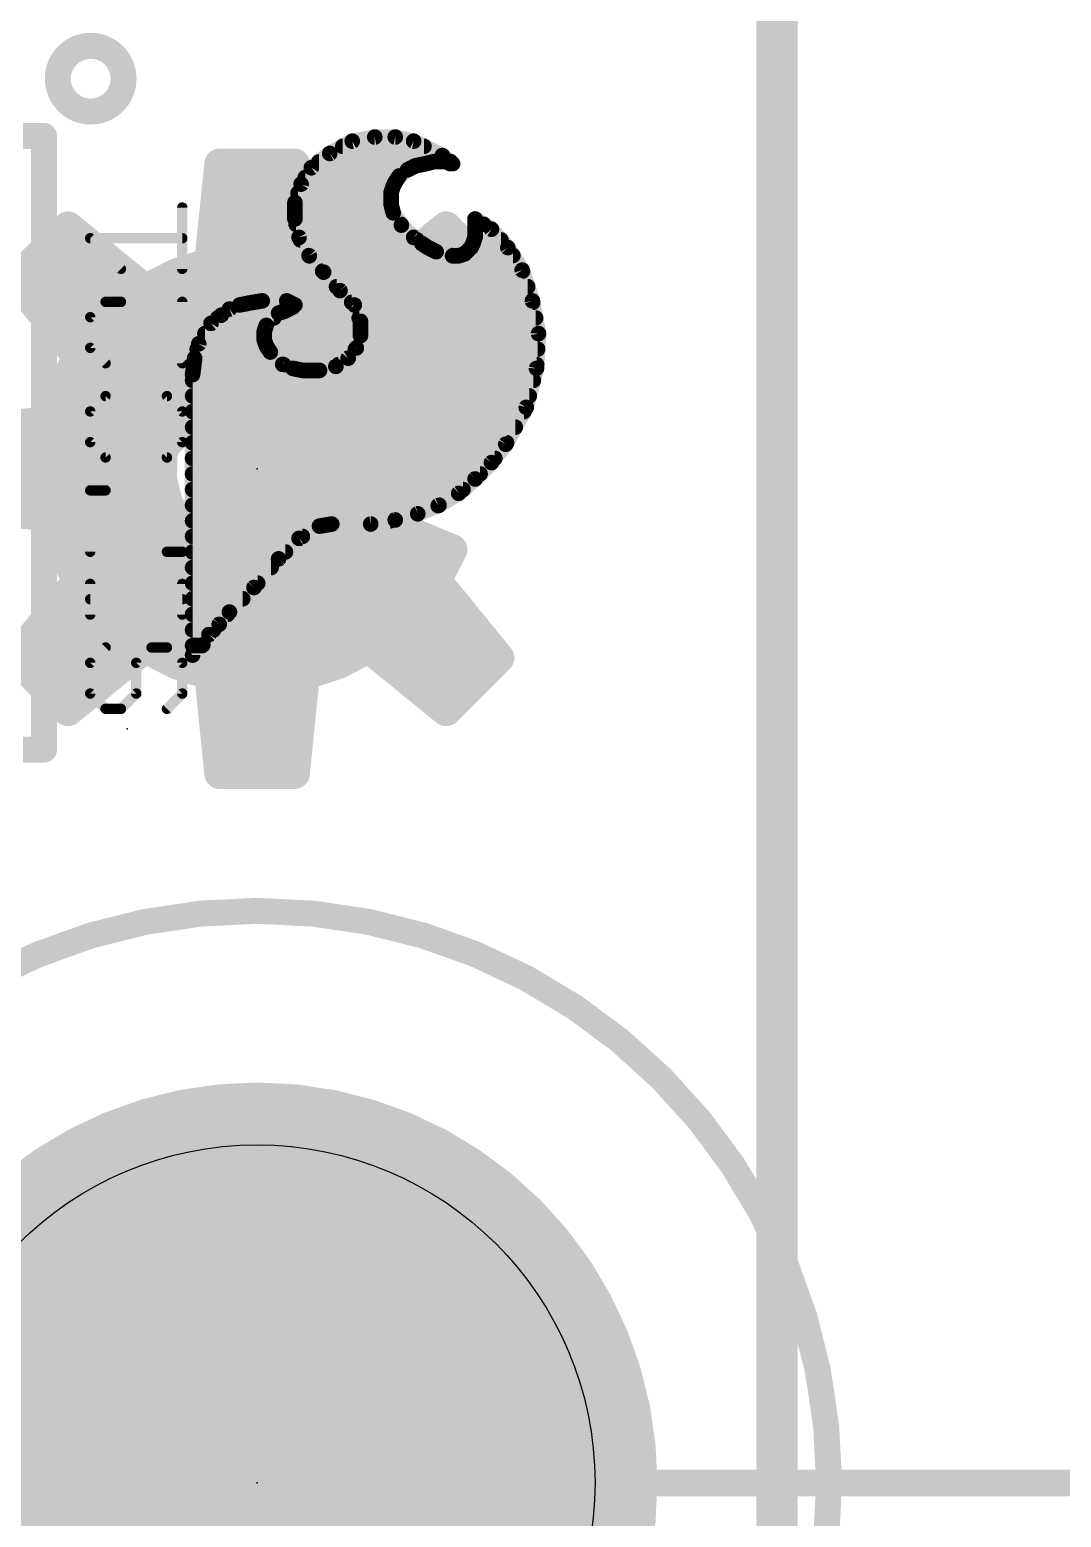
# Model space of a CAD drawing. Extents: x -33 to 74, y -9 to 23.
# Drawn here: x 11.59 to 16.63, y 2.37 to 9.64 of the extents above; entities that cross this region are included whole.
import ezdxf

# ---------------------------------------------------------------- set-up
doc = ezdxf.new("R2010")
doc.units = 0
for name, color, linetype in [('20', 53, 'CONTINUOUS'), ('21', 41, 'CONTINUOUS'), ('22', 40, 'CONTINUOUS'), ('23', 53, 'CONTINUOUS'), ('24', 53, 'CONTINUOUS'), ('27', 253, 'CONTINUOUS'), ('29', 253, 'CONTINUOUS'), ('30', 253, 'CONTINUOUS'), ('39', 12, 'CONTINUOUS'), ('41', 12, 'CONTINUOUS'), ('42', 132, 'CONTINUOUS'), ('47', 253, 'CONTINUOUS')]:
    doc.layers.add(name, color=color, linetype=linetype)

msp = doc.modelspace()

# ---------------------------------------------------------------- linework, layer by layer
at = {"layer": '20', "const_width": 0.2032}
msp.add_lwpolyline([(15.24, 0), (15.24, 15.24)], dxfattribs=at)
at = {"layer": '20'}
msp.add_circle((12.7, 2.54), 1.651, dxfattribs=at)
at = {"layer": '21'}
for points, const_width in [([(11.8872, 9.2374, 1), (11.8872, 9.5586, 1), (11.8872, 9.2374)], 0.127), ([(11.6904, 9.1186, 1), (11.6268, 9.1186)], 0.0635), ([(11.6586, 9.0869, 1), (11.6586, 9.1504)], 0.0635), ([(13.1188, 9.0869, 1), (13.1188, 9.0488)], 0.0381), ([(13.1616, 9.1117, 1), (13.1684, 9.0743)], 0.0381), ([(13.1741, 9.0763, 1), (13.1559, 9.1097)], 0.0381), ([(13.275, 9.1321, 1), (13.275, 9.094)], 0.0381), ([(13.2784, 9.0943, 1), (13.2716, 9.1317)], 0.0381), ([(13.3791, 9.1316, 1), (13.3709, 9.0944)], 0.0381), ([(13.375, 9.094, 1), (13.375, 9.1321)], 0.0381), ([(13.4735, 9.11, 1), (13.4565, 9.076)], 0.0381), ([(13.4609, 9.0744, 1), (13.4691, 9.1116)], 0.0381), ([(13.5154, 9.0488, 1), (13.5154, 9.0869)], 0.0381), ([(13.0018, 9.0107, 1), (13.0018, 8.9726)], 0.0381), ([(13.0459, 9.0497, 1), (13.0641, 9.0163)], 0.0381), ([(13.0667, 9.018, 1), (13.0433, 9.048)], 0.0381), ([(13.4713, 8.9917, 1), (13.4787, 8.9543)], 0.0381), ([(13.4835, 8.956, 1), (13.4665, 8.99)], 0.0381), ([(13.5204, 9.0015, 1), (13.5296, 8.9645)], 0.0381), ([(13.5287, 8.9643, 1), (13.5213, 9.0017)], 0.0381), ([(13.565, 9.0121, 1), (13.565, 8.974)], 0.0381), ([(13.5594, 8.9726, 1), (13.5594, 9.0107)], 0.0381), ([(13.5696, 8.9745, 1), (13.5604, 9.0115)], 0.0381), ([(13.6164, 9.0382, 1), (13.5936, 9.0078)], 0.0381), ([(13.5965, 9.006, 1), (13.6135, 9.04)], 0.0381), ([(13.6335, 9.01, 1), (13.6165, 8.976)], 0.0381), ([(13.6278, 9.0107, 1), (13.6278, 8.9726)], 0.0381), ([(13.625, 8.974, 1), (13.625, 9.0121)], 0.0381), ([(13.6585, 9.0065, 1), (13.6315, 8.9795)], 0.0381), ([(13.645, 9.0021, 1), (13.645, 8.964)], 0.0381), ([(13.6336, 8.9778, 1), (13.6564, 9.0082)], 0.0381), ([(13.6365, 8.966, 1), (13.6535, 9)], 0.0381), ([(13.6415, 8.9695, 1), (13.6685, 8.9965)], 0.0381), ([(13.6464, 8.9726, 1), (13.6464, 9.0107)], 0.0381), ([(13.655, 8.964, 1), (13.655, 9.0021)], 0.0381), ([(12.9352, 8.9345, 1), (12.9352, 8.8963)], 0.0381), ([(12.9533, 8.978, 1), (12.9767, 8.948)], 0.0381), ([(12.9812, 8.9529, 1), (12.9488, 8.9731)], 0.0381), ([(13.3836, 8.9382, 1), (13.4064, 8.9078)], 0.0381), ([(13.4109, 8.9124, 1), (13.3791, 8.9336)], 0.0381), ([(13.3899, 8.8963, 1), (13.3899, 8.9345)], 0.0381), ([(13.4265, 8.97, 1), (13.4435, 8.936)], 0.0381), ([(13.4464, 8.9378, 1), (13.4236, 8.9682)], 0.0381), ([(12.9004, 8.8582, 1), (12.9004, 8.8201)], 0.0381), ([(12.8988, 8.8931, 1), (12.9312, 8.8729)], 0.0381), ([(12.9331, 8.877, 1), (12.8969, 8.889)], 0.0381), ([(13.3369, 8.849, 1), (13.3731, 8.837)], 0.0381), ([(13.3741, 8.843, 1), (13.336, 8.843)], 0.0381), ([(13.348, 8.8815, 1), (13.382, 8.8645)], 0.0381), ([(13.3831, 8.867, 1), (13.3469, 8.879)], 0.0381), ([(13.355, 8.8201, 1), (13.355, 8.8582)], 0.0381), ([(13.3591, 8.9036, 1), (13.3909, 8.8824)], 0.0381), ([(13.392, 8.8845, 1), (13.358, 8.9015)], 0.0381), ([(12.904, 8.793, 1), (12.8659, 8.793)], 0.0381), ([(12.8669, 8.799, 1), (12.9031, 8.787)], 0.0381), ([(12.885, 8.782, 1), (12.885, 8.7439)], 0.0381), ([(13.3735, 8.7876, 1), (13.3365, 8.7784)], 0.0381), ([(13.336, 8.783, 1), (13.3741, 8.783)], 0.0381), ([(13.36, 8.7439, 1), (13.36, 8.782)], 0.0381), ([(12.8659, 8.713, 1), (12.904, 8.713)], 0.0381), ([(12.9036, 8.7171, 1), (12.8664, 8.7089)], 0.0381), ([(12.8908, 8.7058, 1), (12.8908, 8.6677)], 0.0381), ([(13.3809, 8.7536, 1), (13.3491, 8.7324)], 0.0381), ([(13.3465, 8.7384, 1), (13.3835, 8.7476)], 0.0381), ([(13.4185, 8.6965, 1), (13.3915, 8.6695)], 0.0381), ([(13.4025, 8.6677, 1), (13.4025, 8.7058)], 0.0381), ([(13.7751, 8.7292, 1), (13.7549, 8.6968)], 0.0381), ([(13.765, 8.7058, 1), (13.765, 8.6677)], 0.0381), ([(13.7841, 8.713, 1), (13.746, 8.713)], 0.0381), ([(13.8069, 8.6677, 1), (13.8069, 8.7058)], 0.0381), ([(12.9217, 8.6323, 1), (12.8883, 8.6137)], 0.0381), ([(12.8864, 8.6189, 1), (12.9236, 8.6271)], 0.0381), ([(12.9119, 8.6296, 1), (12.9119, 8.5915)], 0.0381), ([(13.3891, 8.6724, 1), (13.4209, 8.6936)], 0.0381), ([(13.4764, 8.6382, 1), (13.4536, 8.6078)], 0.0381), ([(13.4515, 8.6095, 1), (13.4785, 8.6365)], 0.0381), ([(13.4815, 8.5915, 1), (13.4815, 8.6296)], 0.0381), ([(13.7609, 8.6296, 1), (13.7609, 8.5915)], 0.0381), ([(13.7831, 8.617, 1), (13.7469, 8.629)], 0.0381), ([(13.8592, 8.6757, 1), (13.8308, 8.6503)], 0.0381), ([(13.8349, 8.6468, 1), (13.8551, 8.6792)], 0.0381), ([(13.8916, 8.5915, 1), (13.8916, 8.6296)], 0.0381), ([(12.9542, 8.5534, 1), (12.9542, 8.5153)], 0.0381), ([(13.5156, 8.6089, 1), (13.4944, 8.5771)], 0.0381), ([(13.4936, 8.5778, 1), (13.5164, 8.6082)], 0.0381), ([(13.5435, 8.59, 1), (13.5265, 8.556)], 0.0381), ([(13.5244, 8.5571, 1), (13.5456, 8.5889)], 0.0381), ([(13.5796, 8.5715, 1), (13.5704, 8.5345)], 0.0381), ([(13.5665, 8.536, 1), (13.5835, 8.57)], 0.0381), ([(13.6494, 8.5153, 1), (13.6494, 8.5534)], 0.0381), ([(13.6892, 8.5534, 1), (13.6892, 8.5153)], 0.0381), ([(13.7015, 8.5565, 1), (13.7285, 8.5295)], 0.0381), ([(13.721, 8.5249, 1), (13.709, 8.5611)], 0.0381), ([(13.728, 8.5815, 1), (13.762, 8.5645)], 0.0381), ([(13.7585, 8.5595, 1), (13.7315, 8.5865)], 0.0381), ([(13.7369, 8.599, 1), (13.7731, 8.587)], 0.0381), ([(13.772, 8.5845, 1), (13.738, 8.6015)], 0.0381), ([(13.746, 8.623, 1), (13.7841, 8.623)], 0.0381), ([(13.9411, 8.5832, 1), (13.9089, 8.5628)], 0.0381), ([(13.9108, 8.5603, 1), (13.9392, 8.5857)], 0.0381), ([(13.9496, 8.5153, 1), (13.9496, 8.5534)], 0.0381), ([(12.9693, 8.5455, 1), (12.9407, 8.5205)], 0.0381), ([(12.9383, 8.5237, 1), (12.9717, 8.5423)], 0.0381), ([(13.655, 8.5521, 1), (13.655, 8.514)], 0.0381), ([(13.6504, 8.5145, 1), (13.6596, 8.5515)], 0.0381), ([(13.679, 8.5511, 1), (13.691, 8.5149)], 0.0381), ([(13.685, 8.514, 1), (13.685, 8.5521)], 0.0381), ([(14.0131, 8.469, 1), (13.9769, 8.457)], 0.0381), ([(13.0205, 8.4772, 1), (13.0205, 8.4391)], 0.0381), ([(13.0392, 8.4657, 1), (13.0108, 8.4403)], 0.0381), ([(13.0107, 8.4405, 1), (13.0393, 8.4655)], 0.0381), ([(13.9789, 8.4528, 1), (14.0111, 8.4732)], 0.0381), ([(13.9966, 8.4391, 1), (13.9966, 8.4772)], 0.0381), ([(13.0881, 8.401, 1), (13.0881, 8.3629)], 0.0381), ([(13.1185, 8.3765, 1), (13.0915, 8.3495)], 0.0381), ([(13.0908, 8.3503, 1), (13.1192, 8.3757)], 0.0381), ([(14.022, 8.3629, 1), (14.022, 8.401)], 0.0381), ([(12.5579, 8.2907, 1), (12.5721, 8.2553)], 0.0381), ([(12.5764, 8.2578, 1), (12.5536, 8.2882)], 0.0381), ([(12.6113, 8.3117, 1), (12.6187, 8.2743)], 0.0381), ([(12.6221, 8.2753, 1), (12.6079, 8.3107)], 0.0381), ([(12.6619, 8.3218, 1), (12.6681, 8.2842)], 0.0381), ([(12.6687, 8.2843, 1), (12.6613, 8.3217)], 0.0381), ([(12.6818, 8.3248, 1), (12.6818, 8.2867)], 0.0381), ([(12.725, 8.3321, 1), (12.725, 8.294)], 0.0381), ([(12.7281, 8.2942, 1), (12.7219, 8.3318)], 0.0381), ([(12.799, 8.2711, 1), (12.811, 8.2349)], 0.0381), ([(12.8185, 8.2395, 1), (12.7915, 8.2665)], 0.0381), ([(12.8265, 8.28, 1), (12.8435, 8.246)], 0.0381), ([(12.8535, 8.33, 1), (12.8365, 8.296)], 0.0381), ([(12.841, 8.2449, 1), (12.829, 8.2811)], 0.0381), ([(12.845, 8.294, 1), (12.845, 8.3321)], 0.0381), ([(12.8615, 8.2965, 1), (12.8885, 8.2695)], 0.0381), ([(12.8594, 8.2867, 1), (12.8594, 8.3248)], 0.0381), ([(12.8835, 8.266, 1), (12.8665, 8.3)], 0.0381), ([(12.8985, 8.2795, 1), (12.8715, 8.3065)], 0.0381), ([(12.8765, 8.276, 1), (12.8935, 8.31)], 0.0381), ([(13.1622, 8.3248, 1), (13.1622, 8.2867)], 0.0381), ([(13.1928, 8.2997, 1), (13.1572, 8.2863)], 0.0381), ([(13.1615, 8.2795, 1), (13.1885, 8.3065)], 0.0381), ([(14.0637, 8.3165, 1), (14.0263, 8.3095)], 0.0381), ([(14.0269, 8.307, 1), (14.0631, 8.319)], 0.0381), ([(14.0464, 8.2867, 1), (14.0464, 8.3248)], 0.0381), ([(12.4631, 8.2179, 1), (12.4869, 8.1881)], 0.0381), ([(12.4913, 8.1932, 1), (12.4587, 8.2128)], 0.0381), ([(12.5083, 8.2486, 1), (12.5083, 8.2105)], 0.0381), ([(12.5136, 8.2582, 1), (12.5364, 8.2278)], 0.0381), ([(12.5369, 8.2281, 1), (12.5131, 8.2579)], 0.0381), ([(12.7315, 8.2065, 1), (12.7585, 8.1795)], 0.0381), ([(12.7631, 8.187, 1), (12.7269, 8.199)], 0.0381), ([(12.7816, 8.2105, 1), (12.7816, 8.2486)], 0.0381), ([(13.1988, 8.2486, 1), (13.1988, 8.2105)], 0.0381), ([(13.2241, 8.213, 1), (13.186, 8.213)], 0.0381), ([(13.1872, 8.2063, 1), (13.2228, 8.2197)], 0.0381), ([(14.0606, 8.2105, 1), (14.0606, 8.2486)], 0.0381), ([(12.4333, 8.0978, 1), (12.3967, 8.1082)], 0.0381), ([(12.4452, 8.1724, 1), (12.4452, 8.1343)], 0.0381), ([(12.7541, 8.163, 1), (12.716, 8.163)], 0.0381), ([(12.7169, 8.169, 1), (12.7531, 8.157)], 0.0381), ([(12.7531, 8.129, 1), (12.7169, 8.117)], 0.0381), ([(12.716, 8.123, 1), (12.7541, 8.123)], 0.0381), ([(12.735, 8.1343, 1), (12.735, 8.1724)], 0.0381), ([(13.205, 8.1724, 1), (13.205, 8.1343)], 0.0381), ([(13.186, 8.143, 1), (13.2241, 8.143)], 0.0381), ([(13.2231, 8.137, 1), (13.1869, 8.149)], 0.0381), ([(14.094, 8.1519, 1), (14.056, 8.1541)], 0.0381), ([(14.0563, 8.1495, 1), (14.0937, 8.1565)], 0.0381), ([(14.0749, 8.1343, 1), (14.0749, 8.1724)], 0.0381), ([(12.4139, 8.0306, 1), (12.3761, 8.0354)], 0.0381), ([(12.4076, 8.0963, 1), (12.4076, 8.0582)], 0.0381), ([(12.3987, 8.1128, 1), (12.4313, 8.0932)], 0.0381), ([(12.7609, 8.1036, 1), (12.7291, 8.0824)], 0.0381), ([(12.7269, 8.087, 1), (12.7631, 8.099)], 0.0381), ([(12.7785, 8.0765, 1), (12.7515, 8.0495)], 0.0381), ([(12.7491, 8.0524, 1), (12.7809, 8.0736)], 0.0381), ([(12.7555, 8.0582, 1), (12.7555, 8.0963)], 0.0381), ([(13.1301, 8.0449, 1), (13.1599, 8.0211)], 0.0381), ([(13.1556, 8.0171, 1), (13.1344, 8.0489)], 0.0381), ([(13.1804, 8.0963, 1), (13.1804, 8.0582)], 0.0381), ([(13.1669, 8.089, 1), (13.2031, 8.077)], 0.0381), ([(13.1999, 8.0711, 1), (13.1701, 8.0949)], 0.0381), ([(14.0705, 8.0582, 1), (14.0705, 8.0963)], 0.0381), ([(12.391, 8.0201, 1), (12.391, 7.982)], 0.0381), ([(12.3767, 8.0382, 1), (12.4133, 8.0278)], 0.0381), ([(12.8321, 8.0207, 1), (12.8179, 7.9853)], 0.0381), ([(12.8115, 7.9895, 1), (12.8385, 8.0165)], 0.0381), ([(12.83, 7.982, 1), (12.83, 8.0201)], 0.0381), ([(12.8787, 8.0017, 1), (12.8713, 7.9643)], 0.0381), ([(12.8679, 7.9653, 1), (12.8821, 8.0007)], 0.0381), ([(12.925, 7.9921, 1), (12.925, 7.954)], 0.0381), ([(12.9213, 7.9543, 1), (12.9287, 7.9917)], 0.0381), ([(13.0004, 7.9915, 1), (13.0096, 7.9545)], 0.0381), ([(13.005, 7.954, 1), (13.005, 7.9921)], 0.0381), ([(13.0744, 8.0089, 1), (13.0956, 7.9771)], 0.0381), ([(13.097, 8.0201, 1), (13.097, 7.982)], 0.0381), ([(13.0896, 7.9745, 1), (13.0804, 8.0115)], 0.0381), ([(14.046, 7.9841, 1), (14.084, 7.9819)], 0.0381), ([(14.0834, 7.9782, 1), (14.0466, 7.9878)], 0.0381), ([(14.0661, 7.982, 1), (14.0661, 8.0201)], 0.0381), ([(12.404, 7.953, 1), (12.3659, 7.953)], 0.0381), ([(12.3661, 7.9554, 1), (12.4039, 7.9506)], 0.0381), ([(12.385, 7.9439, 1), (12.385, 7.9058)], 0.0381), ([(14.0497, 7.9058, 1), (14.0497, 7.9439)], 0.0381), ([(12.385, 7.8677, 1), (12.385, 7.8296)], 0.0381), ([(14.0296, 7.8296, 1), (14.0296, 7.8677)], 0.0381), ([(12.385, 7.7915, 1), (12.385, 7.7534)], 0.0381), ([(13.9966, 7.7978, 1), (14.0334, 7.7882)], 0.0381), ([(14.0317, 7.7837, 1), (13.9983, 7.8023)], 0.0381), ([(14.0036, 7.7534, 1), (14.0036, 7.7915)], 0.0381), ([(12.385, 7.7153, 1), (12.385, 7.6772)], 0.0381), ([(13.9612, 7.6772, 1), (13.9612, 7.7153)], 0.0381), ([(12.385, 7.6391, 1), (12.385, 7.601)], 0.0381), ([(13.8983, 7.6223, 1), (13.9317, 7.6037)], 0.0381), ([(13.93, 7.6013, 1), (13.9, 7.6247)], 0.0381), ([(13.9189, 7.601, 1), (13.9189, 7.6391)], 0.0381), ([(12.385, 7.5629, 1), (12.385, 7.5248)], 0.0381), ([(13.8585, 7.5095, 1), (13.8315, 7.5365)], 0.0381), ([(13.8612, 7.5248, 1), (13.8612, 7.5629)], 0.0381), ([(12.385, 7.4867, 1), (12.385, 7.4486)], 0.0381), ([(13.7896, 7.4486, 1), (13.7896, 7.4867)], 0.0381), ([(13.83, 7.5347, 1), (13.86, 7.5113)], 0.0381), ([(12.385, 7.4104, 1), (12.385, 7.3723)], 0.0381), ([(13.6948, 7.3567, 1), (13.6752, 7.3893)], 0.0381), ([(13.706, 7.3723, 1), (13.706, 7.4104)], 0.0381), ([(13.7515, 7.4565, 1), (13.7785, 7.4295)], 0.0381), ([(13.7775, 7.4287, 1), (13.7525, 7.4573)], 0.0381), ([(12.385, 7.3342, 1), (12.385, 7.2961)], 0.0381), ([(13.5752, 7.3293, 1), (13.5948, 7.2967)], 0.0381), ([(13.5921, 7.2953, 1), (13.5779, 7.3307)], 0.0381), ([(13.5887, 7.2961, 1), (13.5887, 7.3342)], 0.0381), ([(13.6725, 7.3873, 1), (13.6975, 7.3587)], 0.0381), ([(12.385, 7.2581, 1), (12.385, 7.22)], 0.0381), ([(13.351, 7.22, 1), (13.351, 7.2581)], 0.0381), ([(13.37, 7.2614, 1), (13.38, 7.2246)], 0.0381), ([(13.3781, 7.2242, 1), (13.3719, 7.2618)], 0.0381), ([(13.4779, 7.2907, 1), (13.4921, 7.2553)], 0.0381), ([(13.49, 7.2546, 1), (13.48, 7.2914)], 0.0381), ([(12.385, 7.1819, 1), (12.385, 7.1438)], 0.0381), ([(12.9213, 7.1438, 1), (12.9213, 7.1819)], 0.0381), ([(13.0019, 7.2318, 1), (13.0081, 7.1942)], 0.0381), ([(13.0148, 7.1967, 1), (12.9952, 7.2293)], 0.0381), ([(13.065, 7.2421, 1), (13.065, 7.204)], 0.0381), ([(13.0681, 7.2042, 1), (13.0619, 7.2418)], 0.0381), ([(13.2519, 7.2418, 1), (13.2581, 7.2042)], 0.0381), ([(13.255, 7.204, 1), (13.255, 7.2421)], 0.0381), ([(12.385, 7.1057, 1), (12.385, 7.0676)], 0.0381), ([(12.8386, 7.0676, 1), (12.8386, 7.1057)], 0.0381), ([(12.8952, 7.1693, 1), (12.9148, 7.1367)], 0.0381), ([(12.9185, 7.1395, 1), (12.8915, 7.1665)], 0.0381), ([(12.385, 7.0295, 1), (12.385, 6.9914)], 0.0381), ([(12.7685, 6.9914, 1), (12.7685, 7.0295)], 0.0381), ([(12.7915, 7.0665, 1), (12.8185, 7.0395)], 0.0381), ([(12.8195, 7.0406, 1), (12.7905, 7.0654)], 0.0381), ([(12.385, 6.9533, 1), (12.385, 6.9152)], 0.0381), ([(12.6705, 6.9254, 1), (12.6995, 6.9006)], 0.0381), ([(12.6985, 6.8995, 1), (12.6715, 6.9265)], 0.0381), ([(12.7032, 6.9152, 1), (12.7032, 6.9533)], 0.0381), ([(12.385, 6.8771, 1), (12.385, 6.839)], 0.0381), ([(12.5796, 6.7808, 1), (12.5504, 6.8052)], 0.0381), ([(12.63, 6.839, 1), (12.63, 6.8771)], 0.0381), ([(12.385, 6.8009, 1), (12.385, 6.7628)], 0.0381), ([(12.5004, 6.7452, 1), (12.5296, 6.7208)], 0.0381), ([(12.5285, 6.7195, 1), (12.5015, 6.7465)], 0.0381), ([(12.5515, 6.8065, 1), (12.5785, 6.7795)], 0.0381), ([(12.5557, 6.7628, 1), (12.5557, 6.8009)], 0.0381), ([(12.385, 6.7247, 1), (12.385, 6.6866)], 0.0381), ([(12.4515, 6.6965, 1), (12.4785, 6.6695)], 0.0381), ([(12.4813, 6.6732, 1), (12.4487, 6.6928)], 0.0381), ([(12.4876, 6.6866, 1), (12.4876, 6.7247)], 0.0381), ([(12.385, 6.6485, 1), (12.385, 6.6104)], 0.0381), ([(12.3715, 6.5965, 1), (12.3985, 6.5695)], 0.0381), ([(12.4187, 6.6428, 1), (12.4513, 6.6232)], 0.0381), ([(12.4485, 6.6195, 1), (12.4215, 6.6465)], 0.0381), ([(12.4314, 6.6104, 1), (12.4314, 6.6485)], 0.0381), ([(12.3659, 6.583, 1), (12.404, 6.583)], 0.0381), ([(11.6586, 6.0897, 1), (11.6586, 6.1532)], 0.0635), ([(11.6268, 6.1214, 1), (11.6904, 6.1214)], 0.0635)]:
    msp.add_lwpolyline(points, format="xyb", dxfattribs=dict(at, const_width=const_width))
for points, const_width in [([(11.6586, 9.1186), (11.557, 9.1186)], 0.127), ([(11.6586, 6.1214), (11.6586, 9.1186)], 0.127), ([(13.165, 9.093), (13.055, 9.033)], 0.0762), ([(13.1188, 9.0678), (13.5154, 9.0678)], 0.0762), ([(13.275, 9.113), (13.165, 9.093)], 0.0762), ([(13.375, 9.113), (13.275, 9.113)], 0.0762), ([(13.465, 9.093), (13.375, 9.113)], 0.0762), ([(13.605, 9.023), (13.465, 9.093)], 0.0762), ([(13.055, 9.033), (12.965, 8.963)], 0.0762), ([(13.0018, 8.9916), (13.5594, 8.9916)], 0.0762), ([(13.435, 8.953), (13.475, 8.973)], 0.0762), ([(13.475, 8.973), (13.525, 8.983)], 0.0762), ([(13.525, 8.983), (13.565, 8.993)], 0.0762), ([(13.565, 8.993), (13.625, 8.993)], 0.0762), ([(13.645, 8.993), (13.605, 9.023)], 0.0762), ([(13.625, 8.993), (13.645, 8.983)], 0.0762), ([(13.6278, 8.9916), (13.6464, 8.9916)], 0.0762), ([(13.655, 8.983), (13.645, 8.993)], 0.0762), ([(13.645, 8.983), (13.655, 8.983)], 0.0762), ([(12.965, 8.963), (12.915, 8.883)], 0.0762), ([(12.9352, 8.9154), (13.3899, 8.9154)], 0.0762), ([(13.375, 8.893), (13.395, 8.923)], 0.0762), ([(13.395, 8.923), (13.435, 8.953)], 0.0762), ([(12.915, 8.883), (12.885, 8.793)], 0.0762), ([(12.9004, 8.8392), (13.355, 8.8392)], 0.0762), ([(13.355, 8.843), (13.365, 8.873)], 0.0762), ([(13.355, 8.783), (13.355, 8.843)], 0.0762), ([(13.365, 8.873), (13.375, 8.893)], 0.0762), ([(12.885, 8.793), (12.885, 8.713)], 0.0762), ([(12.885, 8.763), (13.36, 8.763)], 0.0762), ([(13.365, 8.743), (13.355, 8.783)], 0.0762), ([(12.885, 8.713), (12.905, 8.623)], 0.0762), ([(12.8908, 8.6868), (13.4025, 8.6868)], 0.0762), ([(13.405, 8.683), (13.365, 8.743)], 0.0762), ([(13.465, 8.623), (13.405, 8.683)], 0.0762), ([(13.765, 8.713), (13.765, 8.623)], 0.0762), ([(13.845, 8.663), (13.765, 8.713)], 0.0762), ([(13.765, 8.6868), (13.8069, 8.6868)], 0.0762), ([(12.905, 8.623), (12.955, 8.533)], 0.0762), ([(12.9119, 8.6106), (13.4815, 8.6106)], 0.0762), ([(13.505, 8.593), (13.465, 8.623)], 0.0762), ([(13.765, 8.623), (13.755, 8.593)], 0.0762), ([(13.7609, 8.6106), (13.8916, 8.6106)], 0.0762), ([(13.925, 8.573), (13.845, 8.663)], 0.0762), ([(12.9542, 8.5344), (13.6494, 8.5344)], 0.0762), ([(13.535, 8.573), (13.505, 8.593)], 0.0762), ([(13.575, 8.553), (13.535, 8.573)], 0.0762), ([(13.655, 8.533), (13.575, 8.553)], 0.0762), ([(13.715, 8.543), (13.685, 8.533)], 0.0762), ([(13.6892, 8.5344), (13.9496, 8.5344)], 0.0762), ([(13.745, 8.573), (13.715, 8.543)], 0.0762), ([(13.755, 8.593), (13.745, 8.573)], 0.0762), ([(13.995, 8.463), (13.925, 8.573)], 0.0762), ([(12.955, 8.533), (13.025, 8.453)], 0.0762), ([(13.685, 8.533), (13.655, 8.533)], 0.0762), ([(14.045, 8.313), (13.995, 8.463)], 0.0762), ([(13.0205, 8.4582), (13.9966, 8.4582)], 0.0762), ([(13.025, 8.453), (13.105, 8.363)], 0.0762), ([(13.0881, 8.382), (14.022, 8.382)], 0.0762), ([(13.105, 8.363), (13.175, 8.293)], 0.0762), ([(12.565, 8.273), (12.525, 8.243)], 0.0762), ([(12.615, 8.293), (12.565, 8.273)], 0.0762), ([(12.665, 8.303), (12.615, 8.293)], 0.0762), ([(12.725, 8.313), (12.665, 8.303)], 0.0762), ([(12.6818, 8.3058), (12.8594, 8.3058)], 0.0762), ([(12.845, 8.313), (12.725, 8.313)], 0.0762), ([(12.745, 8.193), (12.805, 8.253)], 0.0762), ([(12.805, 8.253), (12.835, 8.263)], 0.0762), ([(12.835, 8.263), (12.875, 8.283)], 0.0762), ([(12.885, 8.293), (12.845, 8.313)], 0.0762), ([(12.875, 8.283), (12.885, 8.293)], 0.0762), ([(13.1622, 8.3058), (14.0464, 8.3058)], 0.0762), ([(13.175, 8.293), (13.205, 8.213)], 0.0762), ([(14.075, 8.153), (14.045, 8.313)], 0.0762), ([(12.475, 8.203), (12.415, 8.103)], 0.0762), ([(12.525, 8.243), (12.475, 8.203)], 0.0762), ([(12.5083, 8.2296), (12.7816, 8.2296)], 0.0762), ([(12.735, 8.163), (12.745, 8.193)], 0.0762), ([(13.1988, 8.2296), (14.0606, 8.2296)], 0.0762), ([(13.205, 8.213), (13.205, 8.143)], 0.0762), ([(12.415, 8.103), (12.395, 8.033)], 0.0762), ([(12.4452, 8.1534), (12.735, 8.1534)], 0.0762), ([(12.735, 8.123), (12.735, 8.163)], 0.0762), ([(12.745, 8.093), (12.735, 8.123)], 0.0762), ([(13.205, 8.143), (13.185, 8.083)], 0.0762), ([(13.205, 8.1534), (14.0749, 8.1534)], 0.0762), ([(14.065, 7.983), (14.075, 8.153)], 0.0762), ([(12.395, 8.033), (12.385, 7.953)], 0.0762), ([(12.4076, 8.0772), (12.7555, 8.0772)], 0.0762), ([(12.765, 8.063), (12.745, 8.093)], 0.0762), ([(12.825, 8.003), (12.765, 8.063)], 0.0762), ([(13.145, 8.033), (13.085, 7.993)], 0.0762), ([(13.185, 8.083), (13.145, 8.033)], 0.0762), ([(13.1804, 8.0772), (14.0705, 8.0772)], 0.0762), ([(12.391, 8.001), (12.83, 8.001)], 0.0762), ([(12.875, 7.983), (12.825, 8.003)], 0.0762), ([(12.925, 7.973), (12.875, 7.983)], 0.0762), ([(13.005, 7.973), (12.925, 7.973)], 0.0762), ([(13.085, 7.993), (13.005, 7.973)], 0.0762), ([(13.097, 8.001), (14.0661, 8.001)], 0.0762), ([(14.015, 7.793), (14.065, 7.983)], 0.0762), ([(12.385, 7.953), (12.385, 6.583)], 0.0762), ([(12.385, 7.9248), (14.0497, 7.9248)], 0.0762), ([(12.385, 7.8486), (14.0296, 7.8486)], 0.0762), ([(12.385, 7.7724), (14.0036, 7.7724)], 0.0762), ([(13.915, 7.613), (14.015, 7.793)], 0.0762), ([(12.385, 7.6962), (13.9612, 7.6962)], 0.0762), ([(12.385, 7.62), (13.9189, 7.62)], 0.0762), ([(13.845, 7.523), (13.915, 7.613)], 0.0762), ([(12.385, 7.5438), (13.8612, 7.5438)], 0.0762), ([(13.765, 7.443), (13.845, 7.523)], 0.0762), ([(12.385, 7.4676), (13.7896, 7.4676)], 0.0762), ([(12.385, 7.3914), (13.706, 7.3914)], 0.0762), ([(13.585, 7.313), (13.685, 7.373)], 0.0762), ([(13.685, 7.373), (13.765, 7.443)], 0.0762), ([(12.385, 7.3152), (13.5887, 7.3152)], 0.0762), ([(13.485, 7.273), (13.585, 7.313)], 0.0762), ([(12.385, 7.239), (13.351, 7.239)], 0.0762), ([(13.255, 7.223), (13.375, 7.243)], 0.0762), ([(13.375, 7.243), (13.485, 7.273)], 0.0762), ([(12.385, 7.1628), (12.9213, 7.1628)], 0.0762), ([(12.905, 7.153), (13.005, 7.213)], 0.0762), ([(13.005, 7.213), (13.065, 7.223)], 0.0762), ([(13.065, 7.223), (13.255, 7.223)], 0.0762), ([(12.385, 7.0866), (12.8386, 7.0866)], 0.0762), ([(12.805, 7.053), (12.905, 7.153)], 0.0762), ([(12.385, 7.0104), (12.7685, 7.0104)], 0.0762), ([(12.685, 6.913), (12.805, 7.053)], 0.0762), ([(12.385, 6.9342), (12.7032, 6.9342)], 0.0762), ([(12.565, 6.793), (12.685, 6.913)], 0.0762), ([(12.385, 6.858), (12.63, 6.858)], 0.0762), ([(12.515, 6.733), (12.565, 6.793)], 0.0762), ([(12.385, 6.7818), (12.5557, 6.7818)], 0.0762), ([(12.465, 6.683), (12.515, 6.733)], 0.0762), ([(12.385, 6.7056), (12.4876, 6.7056)], 0.0762), ([(12.435, 6.633), (12.465, 6.683)], 0.0762), ([(12.385, 6.583), (12.435, 6.633)], 0.0762), ([(12.385, 6.6294), (12.4314, 6.6294)], 0.0762), ([(11.557, 6.1214), (11.6586, 6.1214)], 0.127)]:
    msp.add_lwpolyline(points, dxfattribs=dict(at, const_width=const_width))
at = {"layer": '22', "const_width": 0.15}
for points in [[(12.468, 8.4979), (12.5172, 8.9818)], [(12.5172, 8.9818), (12.8828, 8.9818)], [(12.8828, 8.9818), (12.932, 8.4979)], [(12.5038, 8.85), (12.8962, 8.85)], [(11.518, 8.4165), (11.7765, 8.675)], [(11.7765, 8.675), (12.1535, 8.3676)], [(12.4885, 8.7), (12.9115, 8.7)], [(13.2465, 8.3676), (13.6235, 8.675)], [(13.6235, 8.675), (13.882, 8.4165)], [(11.6515, 8.55), (11.9298, 8.55)], [(12.3053, 8.4458), (12.468, 8.4979)], [(12.4733, 8.55), (12.9267, 8.55)], [(12.932, 8.4979), (13.0947, 8.4458)], [(13.4702, 8.55), (13.7485, 8.55)], [(12.1535, 8.3676), (12.3053, 8.4458)], [(13.0947, 8.4458), (13.2465, 8.3676)], [(11.8254, 8.0395), (11.518, 8.4165)], [(11.5315, 8.4), (12.1138, 8.4)], [(12.2164, 8.4), (13.1836, 8.4)], [(13.2862, 8.4), (13.8685, 8.4)], [(13.882, 8.4165), (13.5746, 8.0395)], [(11.6538, 8.25), (13.7462, 8.25)], [(11.7761, 8.1), (13.6239, 8.1)], [(11.7472, 7.8877), (11.8254, 8.0395)], [(13.5746, 8.0395), (13.6528, 7.8877)], [(11.7793, 7.95), (12.6023, 7.95)], [(12.5886, 7.9483), (12.4836, 7.9088)], [(12.7, 7.9618), (12.5886, 7.9483)], [(12.8094, 7.9489), (12.7, 7.9618)], [(12.7998, 7.95), (13.6207, 7.95)], [(12.9128, 7.9107), (12.8094, 7.9489)], [(11.6951, 7.725), (11.7472, 7.8877)], [(12.391, 7.8454), (12.3161, 7.7619)], [(12.4836, 7.9088), (12.391, 7.8454)], [(13.0045, 7.8495), (12.9128, 7.9107)], [(13.0793, 7.7686), (13.0045, 7.8495)], [(13.6528, 7.8877), (13.1331, 7.6724)], [(11.7191, 7.8), (12.3503, 7.8)], [(13.0502, 7.8), (13.4411, 7.8)], [(11.2112, 7.6758), (11.6951, 7.725)], [(12.3161, 7.7619), (12.2632, 7.6629)], [(13.1331, 7.6724), (13.0793, 7.7686)], [(11.2112, 7.65), (12.2599, 7.65)], [(12.2632, 7.6629), (12.2354, 7.5542)], [(12.2354, 7.5542), (12.2342, 7.442)], [(11.2112, 7.5), (12.2348, 7.5)], [(12.2342, 7.442), (12.2596, 7.3328)], [(11.2112, 7.35), (12.2556, 7.35)], [(11.6951, 7.261), (11.2112, 7.3102)], [(12.2596, 7.3328), (12.3104, 7.2327)], [(13.078, 7.2158), (13.1331, 7.3136)], [(13.1331, 7.3136), (13.6528, 7.0983)], [(11.7472, 7.0983), (11.6951, 7.261)], [(11.7146, 7.2), (12.3384, 7.2)], [(12.3104, 7.2327), (12.3834, 7.1475)], [(13.0013, 7.134), (13.078, 7.2158)], [(13.0632, 7.2), (13.4073, 7.2)], [(12.3834, 7.1475), (12.4746, 7.0822)], [(12.9073, 7.0727), (13.0013, 7.134)], [(11.8254, 6.9465), (11.7472, 7.0983)], [(11.7721, 7.05), (12.5547, 7.05)], [(12.4746, 7.0822), (12.5787, 7.0403)], [(12.8015, 7.0354), (12.9073, 7.0727)], [(12.8429, 7.05), (13.6279, 7.05)], [(13.6528, 7.0983), (13.5746, 6.9465)], [(12.5787, 7.0403), (12.6898, 7.0245)], [(12.6898, 7.0245), (12.8015, 7.0354)], [(11.518, 6.5695), (11.8254, 6.9465)], [(11.7875, 6.9), (13.6125, 6.9)], [(13.5746, 6.9465), (13.882, 6.5695)], [(11.6652, 6.75), (13.7348, 6.75)], [(12.1535, 6.6184), (11.7765, 6.311)], [(12.3053, 6.5402), (12.1535, 6.6184)], [(13.2465, 6.6184), (13.0947, 6.5402)], [(13.6235, 6.311), (13.2465, 6.6184)], [(11.7765, 6.311), (11.518, 6.5695)], [(11.5429, 6.6), (12.1309, 6.6)], [(12.1892, 6.6), (13.2108, 6.6)], [(12.468, 6.4881), (12.3053, 6.5402)], [(13.0947, 6.5402), (12.932, 6.4881)], [(13.2691, 6.6), (13.8571, 6.6)], [(13.882, 6.5695), (13.6235, 6.311)], [(12.5172, 6.0042), (12.468, 6.4881)], [(12.932, 6.4881), (12.8828, 6.0042)], [(11.6375, 6.45), (11.947, 6.45)], [(12.4719, 6.45), (12.9281, 6.45)], [(13.453, 6.45), (13.7625, 6.45)], [(12.4871, 6.3), (12.9129, 6.3)], [(12.5024, 6.15), (12.8976, 6.15)], [(12.8828, 6.0042), (12.5172, 6.0042)]]:
    msp.add_lwpolyline(points, dxfattribs=at)
at = {"layer": '22', "const_width": 0.075}
for points in [[(12.5172, 9.0193, 1), (12.5172, 8.9443)], [(12.5545, 8.978, 1), (12.4799, 8.9856)], [(12.9201, 8.9856, 1), (12.8455, 8.978)], [(12.8828, 8.9443, 1), (12.8828, 9.0193)], [(12.5038, 8.8875, 1), (12.5038, 8.8125)], [(12.8962, 8.8125, 1), (12.8962, 8.8875)], [(11.8002, 8.7041, 1), (11.7528, 8.6459)], [(11.803, 8.6485, 1), (11.75, 8.7015)], [(12.4885, 8.7375, 1), (12.4885, 8.6625)], [(12.9115, 8.6625, 1), (12.9115, 8.7375)], [(13.65, 8.7015, 1), (13.597, 8.6485)], [(13.6472, 8.6459, 1), (13.5998, 8.7041)], [(11.6515, 8.5875, 1), (11.6515, 8.5125)], [(11.9298, 8.5125, 1), (11.9298, 8.5875)], [(12.4733, 8.5875, 1), (12.4733, 8.5125)], [(12.4794, 8.4622, 1), (12.4566, 8.5336)], [(12.9434, 8.5336, 1), (12.9206, 8.4622)], [(12.9267, 8.5125, 1), (12.9267, 8.5875)], [(13.4702, 8.5875, 1), (13.4702, 8.5125)], [(13.7485, 8.5125, 1), (13.7485, 8.5875)], [(12.2939, 8.4815, 1), (12.3168, 8.4101)], [(12.3225, 8.4125, 1), (12.2882, 8.4792)], [(12.4307, 8.5017, 1), (12.5053, 8.4941)], [(12.8947, 8.4941, 1), (12.9693, 8.5017)], [(13.1118, 8.4792, 1), (13.0775, 8.4125)], [(13.0832, 8.4101, 1), (13.1061, 8.4815)], [(12.1138, 8.3625, 1), (12.1138, 8.4375)], [(12.1363, 8.4009, 1), (12.1707, 8.3343)], [(12.1298, 8.3385, 1), (12.1772, 8.3967)], [(12.2164, 8.4375, 1), (12.2164, 8.3625)], [(13.1836, 8.3625, 1), (13.1836, 8.4375)], [(13.2228, 8.3967, 1), (13.2702, 8.3385)], [(13.2293, 8.3343, 1), (13.2637, 8.4009)], [(13.2862, 8.4375, 1), (13.2862, 8.3625)], [(13.9111, 8.3928, 1), (13.8529, 8.4402)], [(13.8555, 8.39, 1), (13.9085, 8.443)], [(13.8685, 8.3625, 1), (13.8685, 8.4375)], [(11.6538, 8.2875, 1), (11.6538, 8.2125)], [(13.7462, 8.2125, 1), (13.7462, 8.2875)], [(11.7761, 8.1375, 1), (11.7761, 8.0625)], [(13.6239, 8.0625, 1), (13.6239, 8.1375)], [(11.8587, 8.0223, 1), (11.7921, 8.0567)], [(11.7963, 8.0158, 1), (11.8545, 8.0632)], [(13.6079, 8.0567, 1), (13.5413, 8.0223)], [(13.5455, 8.0632, 1), (13.6037, 8.0158)], [(11.7793, 7.9875, 1), (11.7793, 7.9125)], [(12.5841, 7.9856, 1), (12.5931, 7.9111)], [(12.6018, 7.9133, 1), (12.5754, 7.9834)], [(12.6023, 7.9125, 1), (12.6023, 7.9875)], [(12.7044, 7.999, 1), (12.6956, 7.9246)], [(12.7045, 7.9246, 1), (12.6955, 7.999)], [(12.7998, 7.9875, 1), (12.7998, 7.9125)], [(12.8224, 7.984, 1), (12.7965, 7.9137)], [(12.805, 7.9116, 1), (12.8138, 7.9861)], [(13.6207, 7.9125, 1), (13.6207, 7.9875)], [(11.7138, 7.9048, 1), (11.7805, 7.8705)], [(11.7829, 7.8762, 1), (11.7115, 7.8991)], [(12.4189, 7.8204, 1), (12.3631, 7.8705)], [(12.4704, 7.9439, 1), (12.4968, 7.8737)], [(12.5048, 7.8779, 1), (12.4624, 7.9398)], [(12.9337, 7.9419, 1), (12.892, 7.8795)], [(12.8999, 7.8755, 1), (12.9258, 7.9459)], [(13.032, 7.8749, 1), (12.9769, 7.824)], [(13.6195, 7.8705, 1), (13.6861, 7.9049)], [(13.6672, 7.8531, 1), (13.6384, 7.9223)], [(11.7191, 7.8375, 1), (11.7191, 7.7625)], [(12.3503, 7.7625, 1), (12.3503, 7.8375)], [(12.3698, 7.8764, 1), (12.4122, 7.8145)], [(12.9836, 7.8183, 1), (13.0253, 7.8807)], [(13.0502, 7.8375, 1), (13.0502, 7.7625)], [(13.4411, 7.7625, 1), (13.4411, 7.8375)], [(11.6594, 7.7364, 1), (11.7308, 7.7136)], [(11.6989, 7.6877, 1), (11.6913, 7.7623)], [(12.2882, 7.7869, 1), (12.344, 7.7369)], [(12.3492, 7.7442, 1), (12.283, 7.7796)], [(13.112, 7.7869, 1), (13.0465, 7.7502)], [(13.0517, 7.7431, 1), (13.1068, 7.794)], [(12.2302, 7.6806, 1), (12.2963, 7.6452)], [(12.2996, 7.6536, 1), (12.2269, 7.6722)], [(12.2599, 7.6125, 1), (12.2599, 7.6875)], [(13.1187, 7.707, 1), (13.1475, 7.6378)], [(13.1004, 7.6541, 1), (13.1658, 7.6907)], [(12.2729, 7.5538, 1), (12.1979, 7.5546)], [(12.1991, 7.5635, 1), (12.2717, 7.5449)], [(12.2348, 7.4625, 1), (12.2348, 7.5375)], [(12.2707, 7.4505, 1), (12.1976, 7.4335)], [(12.1967, 7.4424, 1), (12.2717, 7.4416)], [(12.2556, 7.3125, 1), (12.2556, 7.3875)], [(12.2931, 7.3497, 1), (12.2262, 7.3158)], [(12.2231, 7.3242, 1), (12.2962, 7.3413)], [(13.1475, 7.3482, 1), (13.1187, 7.279)], [(13.1658, 7.2952, 1), (13.1004, 7.332)], [(11.7308, 7.2724, 1), (11.6594, 7.2496)], [(11.7146, 7.2375, 1), (11.7146, 7.1625)], [(11.6913, 7.2237, 1), (11.6989, 7.2983)], [(12.3388, 7.2571, 1), (12.2819, 7.2083)], [(12.2769, 7.2157, 1), (12.3438, 7.2496)], [(12.3384, 7.1625, 1), (12.3384, 7.2375)], [(13.0632, 7.2375, 1), (13.0632, 7.1625)], [(13.0454, 7.2342, 1), (13.1107, 7.1974)], [(13.1054, 7.1902, 1), (13.0507, 7.2415)], [(13.4073, 7.1625, 1), (13.4073, 7.2375)], [(12.4053, 7.178, 1), (12.3616, 7.117)], [(12.355, 7.1231, 1), (12.4119, 7.1719)], [(12.974, 7.1596, 1), (13.0287, 7.1083)], [(13.0218, 7.1025, 1), (12.9808, 7.1654)], [(11.7805, 7.1155, 1), (11.7138, 7.0812)], [(11.7115, 7.0869, 1), (11.7829, 7.1098)], [(11.7721, 7.0875, 1), (11.7721, 7.0125)], [(12.4886, 7.1169, 1), (12.4606, 7.0474)], [(12.4528, 7.0517, 1), (12.4965, 7.1126)], [(12.5547, 7.0125, 1), (12.5547, 7.0875)], [(12.8429, 7.0875, 1), (12.8429, 7.0125)], [(12.8869, 7.1041, 1), (12.9278, 7.0412)], [(12.9198, 7.0373, 1), (12.8949, 7.108)], [(13.6861, 7.0811, 1), (13.6195, 7.1155)], [(13.6279, 7.0125, 1), (13.6279, 7.0875)], [(13.6384, 7.0637, 1), (13.6672, 7.1329)], [(12.584, 7.0775, 1), (12.5734, 7.0032)], [(12.5648, 7.0055, 1), (12.5927, 7.0751)], [(12.6862, 7.0618, 1), (12.6935, 6.9871)], [(12.6845, 6.9873, 1), (12.6951, 7.0616)], [(12.789, 7.0708, 1), (12.8139, 7.0001)], [(12.8052, 6.9981, 1), (12.7978, 7.0728)], [(11.7875, 6.9375, 1), (11.7875, 6.8625)], [(11.7921, 6.9293, 1), (11.8587, 6.9637)], [(11.8545, 6.9228, 1), (11.7963, 6.9702)], [(13.6037, 6.9702, 1), (13.5455, 6.9228)], [(13.5413, 6.9637, 1), (13.6079, 6.9293)], [(13.6125, 6.8625, 1), (13.6125, 6.9375)], [(11.6652, 6.7875, 1), (11.6652, 6.7125)], [(13.7348, 6.7125, 1), (13.7348, 6.7875)], [(12.1707, 6.6517, 1), (12.1363, 6.5851)], [(12.1772, 6.5893, 1), (12.1298, 6.6475)], [(13.2702, 6.6475, 1), (13.2228, 6.5893)], [(13.2637, 6.5851, 1), (13.2293, 6.6517)], [(12.1309, 6.5625, 1), (12.1309, 6.6375)], [(12.1892, 6.6375, 1), (12.1892, 6.5625)], [(12.3168, 6.5759, 1), (12.2939, 6.5045)], [(12.2882, 6.5068, 1), (12.3225, 6.5735)], [(13.0775, 6.5735, 1), (13.1118, 6.5068)], [(13.1061, 6.5045, 1), (13.0832, 6.5759)], [(13.2108, 6.5625, 1), (13.2108, 6.6375)], [(13.2691, 6.6375, 1), (13.2691, 6.5625)], [(13.8529, 6.5458, 1), (13.9111, 6.5932)], [(13.9085, 6.543, 1), (13.8555, 6.596)], [(13.8571, 6.5625, 1), (13.8571, 6.6375)], [(12.5053, 6.4919, 1), (12.4307, 6.4843)], [(12.4566, 6.4524, 1), (12.4794, 6.5238)], [(12.9206, 6.5238, 1), (12.9434, 6.4524)], [(12.9693, 6.4843, 1), (12.8947, 6.4919)], [(11.6375, 6.4875, 1), (11.6375, 6.4125)], [(11.947, 6.4125, 1), (11.947, 6.4875)], [(12.4719, 6.4875, 1), (12.4719, 6.4125)], [(12.9281, 6.4125, 1), (12.9281, 6.4875)], [(13.453, 6.4875, 1), (13.453, 6.4125)], [(13.7625, 6.4125, 1), (13.7625, 6.4875)], [(11.7528, 6.3401, 1), (11.8002, 6.2819)], [(11.75, 6.2845, 1), (11.803, 6.3375)], [(12.4871, 6.3375, 1), (12.4871, 6.2625)], [(12.9129, 6.2625, 1), (12.9129, 6.3375)], [(13.597, 6.3375, 1), (13.65, 6.2845)], [(13.5998, 6.2819, 1), (13.6472, 6.3401)], [(12.5024, 6.1875, 1), (12.5024, 6.1125)], [(12.8976, 6.1125, 1), (12.8976, 6.1875)], [(12.5172, 6.0417, 1), (12.5172, 5.9667)], [(12.4799, 6.0004, 1), (12.5545, 6.008)], [(12.8455, 6.008, 1), (12.9201, 6.0004)], [(12.8828, 5.9667, 1), (12.8828, 6.0417)]]:
    msp.add_lwpolyline(points, format="xyb", dxfattribs=at)
at = {"layer": '23'}
for p in [(12.065, 6.223), (12.7, 2.54)]:
    msp.add_point(p, dxfattribs=at)
at = {"layer": '24'}
msp.add_point((12.7, 7.493), dxfattribs=at)
at = {"layer": '27', "const_width": 0.0508}
for points in [[(12.3346, 8.4689), (12.3346, 8.7686)], [(12.0349, 8.4689), (11.885, 8.6188)], [(11.885, 8.6188), (12.3346, 8.6188)], [(11.9599, 8.3082), (11.885, 8.2333)], [(12.0349, 8.3082), (11.9599, 8.3082)], [(12.3346, 8.0085), (12.0349, 8.3082)], [(12.3346, 8.3082), (12.3346, 8.0085)], [(11.885, 8.2333), (11.885, 8.0834)], [(11.885, 8.0834), (11.9599, 8.0085)], [(11.885, 7.7729), (11.9599, 7.8478)], [(11.9599, 7.8478), (12.2597, 7.8478)], [(12.2597, 7.5481), (11.9599, 7.8478)], [(12.2597, 7.8478), (12.3346, 7.7729)], [(11.885, 7.623), (11.885, 7.7729)], [(12.3346, 7.7729), (12.3346, 7.623)], [(11.9599, 7.5481), (11.885, 7.623)], [(12.3346, 7.623), (12.2597, 7.5481)], [(12.2597, 7.5481), (11.9599, 7.5481)], [(11.885, 7.0877), (11.885, 7.3874)], [(11.885, 7.3874), (11.9599, 7.3874)], [(11.9599, 7.3874), (12.2597, 7.0877)], [(12.2597, 7.0877), (12.3346, 7.0877)], [(11.885, 6.7808), (11.885, 6.9306)], [(12.3346, 6.7808), (12.3346, 6.9306)], [(12.3346, 6.8557), (11.885, 6.8557)], [(11.9599, 6.6201), (11.885, 6.5452)], [(12.1098, 6.5452), (12.1847, 6.6201)], [(12.1847, 6.6201), (12.2597, 6.6201)], [(12.2597, 6.6201), (12.3346, 6.5452)], [(11.885, 6.5452), (11.885, 6.3953)], [(12.1098, 6.3953), (12.1098, 6.5452)], [(12.3346, 6.5452), (12.3346, 6.3953)], [(11.885, 6.3953), (11.9599, 6.3204)], [(12.0349, 6.3204), (12.1098, 6.3953)], [(12.3346, 6.3953), (12.2597, 6.3204)], [(11.9599, 6.3204), (12.0349, 6.3204)]]:
    msp.add_lwpolyline(points, dxfattribs=at)
at = {"layer": '27', "const_width": 0.0254}
for points in [[(12.3473, 8.7686, 1), (12.3219, 8.7686)], [(11.885, 8.6315, 1), (11.885, 8.606)], [(11.894, 8.6277, 1), (11.876, 8.6098)], [(12.3346, 8.606, 1), (12.3346, 8.6315)], [(12.0259, 8.4599, 1), (12.0439, 8.4779)], [(12.3219, 8.4689, 1), (12.3473, 8.4689)], [(11.9599, 8.3209, 1), (11.9599, 8.2955)], [(11.9689, 8.2992, 1), (11.951, 8.3172)], [(12.0439, 8.3172, 1), (12.0259, 8.2992)], [(12.0349, 8.2955, 1), (12.0349, 8.3209)], [(12.3473, 8.3082, 1), (12.3219, 8.3082)], [(11.8977, 8.2333, 1), (11.8723, 8.2333)], [(11.876, 8.2423, 1), (11.894, 8.2243)], [(11.894, 8.0924, 1), (11.876, 8.0744)], [(11.8723, 8.0834, 1), (11.8977, 8.0834)], [(11.951, 7.9995, 1), (11.9689, 8.0175)], [(12.3219, 8.0085, 1), (12.3473, 8.0085)], [(12.3256, 7.9995, 1), (12.3436, 8.0175)], [(11.9599, 7.8605, 1), (11.9599, 7.8351)], [(11.9689, 7.8568, 1), (11.951, 7.8389)], [(11.9689, 7.8389, 1), (11.951, 7.8568)], [(12.2687, 7.8568, 1), (12.2507, 7.8389)], [(12.2597, 7.8351, 1), (12.2597, 7.8605)], [(11.8977, 7.7729, 1), (11.8723, 7.7729)], [(11.876, 7.7819, 1), (11.894, 7.7639)], [(12.3473, 7.7729, 1), (12.3219, 7.7729)], [(12.3256, 7.7639, 1), (12.3436, 7.7819)], [(11.894, 7.632, 1), (11.876, 7.6141)], [(11.8723, 7.623, 1), (11.8977, 7.623)], [(12.3219, 7.623, 1), (12.3473, 7.623)], [(12.3436, 7.6141, 1), (12.3256, 7.632)], [(11.9599, 7.5608, 1), (11.9599, 7.5354)], [(11.951, 7.5391, 1), (11.9689, 7.5571)], [(12.2507, 7.5571, 1), (12.2687, 7.5391)], [(12.2507, 7.5391, 1), (12.2687, 7.5571)], [(12.2597, 7.5354, 1), (12.2597, 7.5608)], [(11.8977, 7.3874, 1), (11.8723, 7.3874)], [(11.885, 7.4001, 1), (11.885, 7.3747)], [(11.9689, 7.3964, 1), (11.951, 7.3785)], [(11.9599, 7.3747, 1), (11.9599, 7.4001)], [(11.8723, 7.0877, 1), (11.8977, 7.0877)], [(12.2597, 7.1004, 1), (12.2597, 7.075)], [(12.2507, 7.0787, 1), (12.2687, 7.0967)], [(12.3346, 7.075, 1), (12.3346, 7.1004)], [(11.8977, 6.9306, 1), (11.8723, 6.9306)], [(12.3473, 6.9306, 1), (12.3219, 6.9306)], [(11.885, 6.8684, 1), (11.885, 6.843)], [(12.3346, 6.843, 1), (12.3346, 6.8684)], [(11.8723, 6.7808, 1), (11.8977, 6.7808)], [(12.3219, 6.7808, 1), (12.3473, 6.7808)], [(11.9689, 6.6111, 1), (11.951, 6.6291)], [(12.1847, 6.6328, 1), (12.1847, 6.6074)], [(12.1937, 6.6111, 1), (12.1758, 6.6291)], [(12.2687, 6.6291, 1), (12.2507, 6.6111)], [(12.2597, 6.6074, 1), (12.2597, 6.6328)], [(11.8977, 6.5452, 1), (11.8723, 6.5452)], [(11.876, 6.5542, 1), (11.894, 6.5362)], [(12.1225, 6.5452, 1), (12.0971, 6.5452)], [(12.1008, 6.5542, 1), (12.1188, 6.5362)], [(12.3473, 6.5452, 1), (12.3219, 6.5452)], [(12.3256, 6.5362, 1), (12.3436, 6.5542)], [(11.894, 6.4043, 1), (11.876, 6.3863)], [(11.8723, 6.3953, 1), (11.8977, 6.3953)], [(12.0971, 6.3953, 1), (12.1225, 6.3953)], [(12.1188, 6.3863, 1), (12.1008, 6.4043)], [(12.3219, 6.3953, 1), (12.3473, 6.3953)], [(12.3436, 6.3863, 1), (12.3256, 6.4043)], [(11.9599, 6.3331, 1), (11.9599, 6.3077)], [(11.951, 6.3114, 1), (11.9689, 6.3294)], [(12.0259, 6.3294, 1), (12.0439, 6.3114)], [(12.0349, 6.3077, 1), (12.0349, 6.3331)], [(12.2507, 6.3294, 1), (12.2687, 6.3114)]]:
    msp.add_lwpolyline(points, format="xyb", dxfattribs=at)
at = {"layer": '29', "const_width": 1.7526}
msp.add_lwpolyline([(12.7, 1.6637, 1), (12.7, 3.4163, 1), (12.7, 1.6637)], format="xyb", dxfattribs=at)
at = {"layer": '30', "const_width": 1.7526}
msp.add_lwpolyline([(12.7, 1.6637, 1), (12.7, 3.4163, 1), (12.7, 1.6637)], format="xyb", dxfattribs=at)
at = {"layer": '39', "const_width": 0.127}
msp.add_lwpolyline([(12.7, -0.254, 1), (12.7, 5.334, 1), (12.7, -0.254)], format="xyb", dxfattribs=at)
at = {"layer": '41'}
for points, const_width in [([(14.5542, 2.54, 1), (10.8458, 2.54)], 0.2032), ([(10.8458, 2.54, 1), (14.5542, 2.54)], 0.2032), ([(14.605, 2.54, 1), (14.5034, 2.54)], 0.1016), ([(14.5034, 2.54, 1), (14.605, 2.54)], 0.1016)]:
    msp.add_lwpolyline(points, format="xyb", dxfattribs=dict(at, const_width=const_width))
at = {"layer": '42'}
for points, const_width in [([(14.5542, 2.54, 1), (10.8458, 2.54)], 0.2032), ([(10.8458, 2.54, 1), (14.5542, 2.54)], 0.2032), ([(14.605, 2.54, 1), (14.5034, 2.54)], 0.1016), ([(14.5034, 2.54, 1), (14.605, 2.54)], 0.1016)]:
    msp.add_lwpolyline(points, format="xyb", dxfattribs=dict(at, const_width=const_width))
at = {"layer": '47', "const_width": 0.13}
msp.add_lwpolyline([(12.7, 2.54), (21, 2.54)], dxfattribs=at)
at = {"layer": '47', "const_width": 0.065}
msp.add_lwpolyline([(12.7, 2.5725, 1), (12.7, 2.5075)], format="xyb", dxfattribs=at)

doc.saveas('drawing.dxf')
